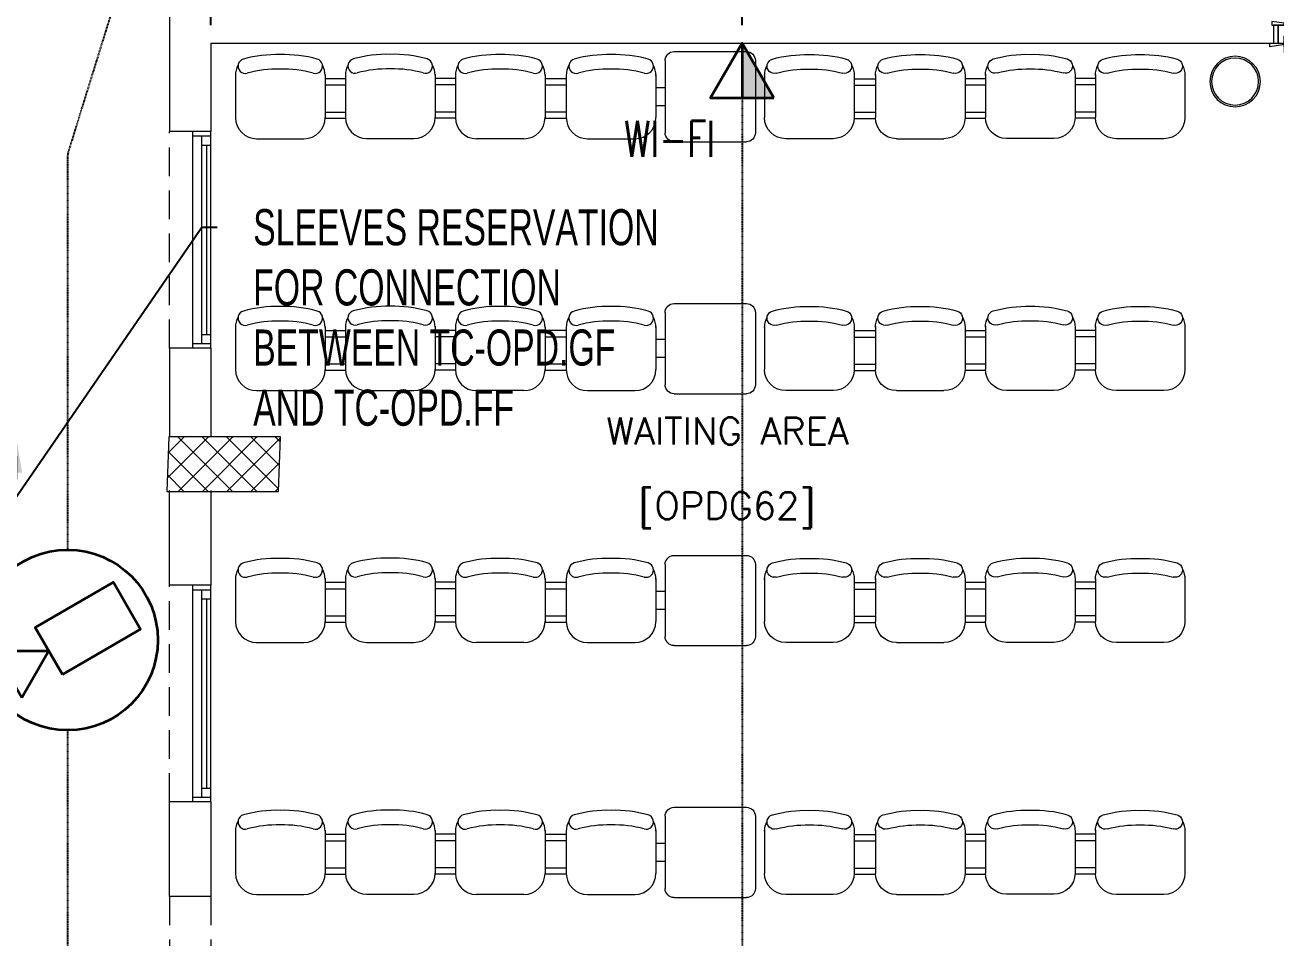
# Model space of a CAD drawing. Header units: inches. Extents: x -12418 to 57169, y -29325 to 19878.
# Drawn here: x 4428 to 11362, y -1177 to 3883 of the extents above; entities that cross this region are included whole.
import ezdxf
from ezdxf import colors
from ezdxf.entities.mleader import LeaderData, LeaderLine
from ezdxf.enums import TextEntityAlignment as Align
from ezdxf.math import Vec2, Vec3

# ---------------------------------------------------------------- set-up
doc = ezdxf.new("R2010")
doc.units = ezdxf.units.IN
doc.header["$LTSCALE"] = 25
doc.header["$MEASUREMENT"] = 0
doc.linetypes.add('00-Ground Floor$0$HIDDEN', pattern=[9.525, 6.35, -3.175])
doc.linetypes.add('DASHDOT', pattern=[25.4, 12.7, -6.35, 0, -6.35])
doc.layers.get('0').update_dxf_attribs({"color": 8})
doc.layers.get('Defpoints').update_dxf_attribs({"color": 8})
for name, color, linetype, lineweight in [('00-Ground Floor$0$72_EGR_BASE_TEXT', 252, 'Continuous', 5), ('00-Ground Floor$0$Aluminum', 251, 'Continuous', 5), ('00-Ground Floor$0$C-HYDR-CTCH', 251, 'Continuous', 5), ('00-Ground Floor$0$Hatch', 254, 'Continuous', 5), ('00-Ground Floor$0$LOADING', 253, 'Continuous', 5), ('00-Ground Floor$0$Proj', 251, 'Continuous', 5), ('00-Ground Floor$0$Walls', 251, 'Continuous', 5), ('00-Ground Floor$0$Wooden Joinery', 251, 'Continuous', 5), ('E-LITE-CLNG-CNDT', 6, 'DASHDOT', 35), ('E-POWR-TEXT @ 100', 6, 'Continuous', 25), ('T-DATA-CLNG-COND', 51, 'DASHDOT', 25), ('T-DATA-DEVC-TYPE', 2, 'Continuous', 25), ('T-DATA-DIM', 251, 'DASHDOT', 25), ('T-DATA-DIM @ 100', 251, 'DASHDOT', 25), ('T-DATA-WALL @ 100', 33, 'Continuous', 35), ('T-SERT-CLNG @ 100', 60, 'Continuous', 35)]:
    doc.layers.add(name, color=color, linetype=linetype, lineweight=lineweight)
doc.styles.add('00-Ground Floor$0$SIMPLEX', font='SIMPLEX.shx', dxfattribs={"height": 150})
doc.styles.add('00-Ground Floor$0$Standard', font='arial.ttf')
doc.styles.add('DC_Elc_Romans', font='elc_romans.shx', dxfattribs={"width": 0.7})
doc.styles.add('DC_Simplex', font='SIMPLEX.shx', dxfattribs={"width": 0.7})
doc.dimstyles.new('DevCad-MM', dxfattribs={"dimscale": 0.01, "dimtxt": 2, "dimasz": 2, "dimexe": 1, "dimexo": 1, "dimgap": 0.6, "dimtad": 1, "dimdec": 0, "dimrnd": 10, "dimzin": 1, "dimdsep": 46, "dimtxsty": 'DC_Simplex', "dimblk1": 'OBLIQUE', "dimblk2": 'OBLIQUE', "dimsah": 1, "dimcen": 3, "dimclrd": 256, "dimclre": 256, "dimclrt": 45, "dimadec": 0, "dimazin": 0, "dimtfac": 1, "dimtdec": 0, "dimtix": 1, "dimtmove": 2, "dimatfit": 2, "dimldrblk": 'OBLIQUE', "dimfxl": 1, "dimtolj": 1, "dimtzin": 0, "dimarcsym": 0})

# ---------------------------------------------------------------- blocks, each defined once
blk = doc.blocks.new('00-Ground Floor$0$A$C72370EFE')
at = {"layer": '00-Ground Floor$0$Wooden Joinery'}
for p, q in [((-0.01, -0.04), (-0.02, -0.04)), ((-0.01, -0.06), (-0.02, -0.06)), ((-0.01, -0.03), (-0.01, -0.07)), ((0, -0.03), (-0.01, -0.03)), ((0.04, -0.03), (0.05, -0.03)), ((0.05, -0.03), (0.05, -0.07)), ((0.05, -0.04), (0.06, -0.04)), ((0.05, -0.06), (0.06, -0.06)), ((-0.05, -0.07), (-0.05, -0.16)), ((-0.03, -0.07), (-0.03, -0.16)), ((0, -0.07), (-0.01, -0.07)), ((0.04, -0.07), (0.05, -0.07)), ((0.07, -0.07), (0.07, -0.16)), ((0.09, -0.07), (0.09, -0.16)), ((-0.01, -0.17), (-0.02, -0.17)), ((-0.01, -0.19), (-0.02, -0.19)), ((-0.01, -0.17), (-0.01, -0.19)), ((0.05, -0.17), (0.06, -0.17)), ((0.05, -0.17), (0.05, -0.19)), ((0.05, -0.19), (0.06, -0.19))]:
    blk.add_line(p, q, dxfattribs=at)
for centre, radius, start, end in [((-0.02, -0.07), 0.03, 90, 180), ((-0.02, -0.07), 0.01, 90, 180), ((0.06, -0.07), 0.03, 0, 90), ((0.06, -0.07), 0.01, 0, 90), ((-0.02, -0.16), 0.03, 180, 270), ((-0.02, -0.16), 0.01, 180, 270), ((0.06, -0.16), 0.01, 270, 0), ((0.06, -0.16), 0.03, 270, 0)]:
    blk.add_arc(centre, radius, start, end, dxfattribs=at)
blk = doc.blocks.new('00-Ground Floor$0$A$C5DAD61B4')
at = {"layer": '00-Ground Floor$0$Wooden Joinery'}
for points in [[(80, 959.1), (80, 969.1), (10, 979.1), (10, 959.1)], [(940, 959.1), (940, 969.1), (1010, 979.1), (1010, 959.1)], [(70, 859.1), (70, 849.1), (0, 839.1), (0, 859.1)], [(120, 859.1), (120, 0), (80, 0), (80, 859.1)], [(950, 859.1), (950, 849.1), (1020, 839.1), (1020, 859.1)]]:
    blk.add_lwpolyline(points, close=True, dxfattribs=at)
for points in [[(45, 859.1), (45, 959.1), (20, 959.1), (20, 859.1), (45, 859.1)], [(45, 859.1), (80, 859.1), (80, 899.1), (90, 899.1), (90, 959.1), (45, 959.1), (45, 859.1)], [(975, 859.1), (940, 859.1), (940, 899.1), (930, 899.1), (930, 959.1), (975, 959.1), (975, 859.1)], [(975, 859.1), (975, 959.1), (1000, 959.1), (1000, 859.1), (975, 859.1)]]:
    blk.add_lwpolyline(points, dxfattribs=at)
blk.add_arc((80, 859.1), 860, 272.66603, 0, dxfattribs=at)
at = {"layer": '00-Ground Floor$0$Wooden Joinery', "xscale": 999.9999999998854, "yscale": 999.9999999998854, "zscale": 999.9999999998854, "rotation": 180}
blk.add_blockref('00-Ground Floor$0$A$C72370EFE', (120, 0), dxfattribs=at)
blk = doc.blocks.new('00-Ground Floor$0$3 seats beam chair')
at = {"layer": '00-Ground Floor$0$LOADING', "ltscale": 20}
for p, q in [((-740534, -1008988.2), (-740317.9, -1008988.2)), ((-740534, -1008988.2), (-740295.5, -1008988.2)), ((-740178.3, -1009367.9), (-740178.3, -1009105.4)), ((-740534, -1009485), (-740295.5, -1009485)), ((-740511, -1009485), (-740511, -1009602.9)), ((-740474.9, -1009485), (-740474.9, -1009602.9)), ((-740325, -1009485), (-740325, -1009602.9)), ((-740290.3, -1009484.9), (-740290.3, -1009602.9)), ((-740534, -1009602.8), (-740295.5, -1009602.8)), ((-740178.3, -1009720), (-740178.3, -1009982.5)), ((-740534, -1010099.7), (-740295.5, -1010099.7)), ((-740534, -1010099.7), (-740317.9, -1010099.7)), ((-740512.3, -1010099.6), (-740512.3, -1010212.3)), ((-740476.2, -1010099.6), (-740476.2, -1010212.3)), ((-740326.3, -1010099.6), (-740326.3, -1010212.3)), ((-740291.5, -1010099.6), (-740291.5, -1010212.4)), ((-740535.3, -1010212.3), (-740319.1, -1010212.3)), ((-740535.3, -1010212.3), (-740296.7, -1010212.3)), ((-740179.5, -1010592), (-740179.5, -1010329.5)), ((-740535.3, -1010709.2), (-740296.7, -1010709.2)), ((-740512.3, -1010821.9), (-740512.3, -1010709.2)), ((-740476.2, -1010821.9), (-740476.2, -1010709.2)), ((-740326.3, -1010821.9), (-740326.3, -1010709.2)), ((-740291.5, -1010821.9), (-740291.5, -1010709.1)), ((-740534, -1010821.8), (-740295.5, -1010821.8)), ((-740534, -1010821.8), (-740317.9, -1010821.8)), ((-740178.3, -1011201.5), (-740178.3, -1010939)), ((-740534, -1011318.7), (-740295.5, -1011318.7))]:
    blk.add_line(p, q, dxfattribs=at)
for centre, radius, start, end in [((-740528.8, -1009105.4), 117.2, 90, 118.96988), ((-740295.5, -1009105.4), 117.2, 0, 90), ((-739957.4, -1009217.1), 687.4, 164.36103, 181.62474), ((-740580.4, -1009042.7), 40.5, 344.36103, 164.36104), ((-739957.4, -1009217.1), 606.4, 164.36103, 181.84194), ((-739957.4, -1009256.1), 687.4, 178.37526, 195.63897), ((-739957.4, -1009256.1), 606.4, 178.15806, 195.63897), ((-740295.5, -1009367.9), 117.2, 270, 0), ((-740580.4, -1009430.5), 40.5, 195.63896, 15.63897), ((-740528.8, -1009367.9), 117.2, 241.03012, 270), ((-740528.8, -1009720), 117.2, 90, 118.96988), ((-740295.5, -1009720), 117.2, 0, 90), ((-739957.4, -1009831.8), 687.4, 164.36103, 181.62474), ((-740580.4, -1009657.4), 40.5, 344.36103, 164.36104), ((-739957.4, -1009831.8), 606.4, 164.36103, 181.84194), ((-739957.4, -1009870.8), 687.4, 178.37526, 195.63897), ((-739957.4, -1009870.8), 606.4, 178.15806, 195.63897), ((-740295.5, -1009982.5), 117.2, 270, 0), ((-740580.4, -1010045.1), 40.5, 195.63896, 15.63897), ((-740528.8, -1009982.5), 117.2, 241.03012, 270), ((-740581.6, -1010266.9), 40.5, 344.36103, 164.36104), ((-740530.1, -1010329.5), 117.2, 90, 118.96988), ((-740296.7, -1010329.5), 117.2, 0, 90), ((-739958.7, -1010441.3), 687.4, 164.36103, 181.62474), ((-739958.7, -1010441.3), 606.4, 164.36103, 181.84194), ((-739958.7, -1010480.3), 687.4, 178.37526, 195.63897), ((-739958.7, -1010480.3), 606.4, 178.15806, 195.63897), ((-740581.6, -1010654.6), 40.5, 195.63896, 15.63897), ((-740296.7, -1010592), 117.2, 270, 0), ((-740530.1, -1010592), 117.2, 241.03012, 270), ((-740580.4, -1010876.4), 40.5, 344.36103, 164.36104), ((-740528.8, -1010939), 117.2, 90, 118.96988), ((-740295.5, -1010939), 117.2, 0, 90), ((-739957.4, -1011050.8), 687.4, 164.36103, 181.62474), ((-739957.4, -1011050.8), 606.4, 164.36103, 181.84194), ((-739957.4, -1011089.8), 687.4, 178.37526, 195.63897), ((-739957.4, -1011089.8), 606.4, 178.15806, 195.63897), ((-740295.5, -1011201.5), 117.2, 270, 0), ((-740580.4, -1011264.1), 40.5, 195.63896, 15.63897), ((-740528.8, -1011201.5), 117.2, 241.03012, 270)]:
    blk.add_arc(centre, radius, start, end, dxfattribs=at)
at = {"layer": '00-Ground Floor$0$LOADING', "ltscale": 10, "style": '00-Ground Floor$0$Standard'}
blk.add_attdef('NMF0003', text='', height=50, dxfattribs=at).set_placement((-740377, -1009031.1), align=Align.TOP_CENTER)
blk = doc.blocks.new('00-Ground Floor$0$GF21009T-P')
for p, q in [((0.4002, 0.5), (0, 0.5)), ((-0.0499, 0.4501), (-0.0499, 0.0499)), ((0.4501, 0.4501), (0.4501, 0.0499)), ((0.4501, 0.3), (0.5001, 0.3)), ((0.4501, 0.2), (0.5001, 0.2)), ((0.4002, 0), (0, 0))]:
    blk.add_line(p, q)
for centre, start, end in [((0, 0.4501), 90, 180), ((0.4002, 0.4501), 0, 90), ((0, 0.0499), 180, 270), ((0.4002, 0.0499), 270, 0)]:
    blk.add_arc(centre, 0.0499, start, end)
blk = doc.blocks.new('00-Ground Floor$0$WM00001-P')
at = {"layer": '00-Ground Floor$0$LOADING'}
for radius in [0.14, 0.13]:
    blk.add_circle((0, 0), radius, dxfattribs=at)
blk = doc.blocks.new('00-Ground Floor')
at = {"layer": '00-Ground Floor$0$Hatch'}
h = blk.add_hatch(dxfattribs=at)
h.set_pattern_fill('ANSI37', color=256, scale=30)
h.set_pattern_definition([(45, (-1981.42, -13099.68), (-67.35192, 67.35192), []), (135, (-1981.42, -13099.68), (-67.35192, -67.35192), [])])
h.paths.add_polyline_path([(48971.2, 8818.2), (48367.3, 8810.1), (48371.2, 8521.7), (48975.1, 8529.8)])
h.paths.add_polyline_path([(41810.5, 8810.5), (41227, 8805), (41207, 8513.7), (41790.5, 8519.1)])
h.paths.add_polyline_path([(27433.5, 8803.1), (26834.4, 8799), (26828.7, 8506), (27427.8, 8510)])
h.paths.add_polyline_path([(34618.7, 8805.3), (34017.5, 8797.8), (34009.3, 8512.1), (34610.5, 8519.6)])
h.paths.add_polyline_path([(20214.3, 8812.4), (19607.8, 8790.5), (19622.4, 8498), (20228.8, 8519.8)])
h.paths.add_polyline_path([(13477.7, 8802), (12255.7, 8825.9), (12249.3, 8529.8), (13471.3, 8505.8)])
h.paths.add_polyline_path([(13491.8, 1601.9), (12276.8, 1586.2), (12263.3, 1293.7), (13478.3, 1309.4)])
h.paths.add_polyline_path([(13465.7, -5591.3), (12262.6, -5607.3), (12256.9, -5900.3), (13460, -5884.3)])
h.paths.add_polyline_path([(13484.2, -12790), (12287.5, -12801.4), (12290.4, -13095.9), (13487, -13084.4)])
h.paths.add_polyline_path([(5849.2, -12787.9), (5245.6, -12791.6), (5256.3, -13077.1), (5859.8, -13073.4)])
h.paths.add_polyline_path([(5833.8, -5589.9), (5236.9, -5588.3), (5236.8, -5889.5), (5833.6, -5891)])
h.paths.add_polyline_path([(5843.6, 1599.7), (5224.3, 1600.9), (5213.7, 1298), (5833, 1296.7)])
h.paths.add_polyline_path([(5820.3, 8779.1), (5219.7, 8793.5), (5216, 8503.9), (5816.7, 8489.4)])
h.paths.add_polyline_path([(-1378.8, 8777.2), (-1981.4, 8799.9), (-1979.5, 8511.6), (-1376.9, 8488.9)])
h.paths.add_polyline_path([(-1371.1, -5601.1), (-1973.1, -5608.1), (-1969.7, -5899.7), (-1367.7, -5892.7)])
h.paths.add_polyline_path([(-1353.5, -12795.7), (-1951.9, -12796.7), (-1947.1, -13097.4), (-1348.7, -13096.4)])
h.paths.add_polyline_path([(20233.2, -12782.5), (19627.5, -12795.4), (19633.2, -13096.6), (20238.9, -13083.7)])
h.paths.add_polyline_path([(20226.6, -5590), (19632.3, -5607.6), (19634.4, -5904.1), (20228.7, -5886.6)])
h.paths.add_polyline_path([(20217.9, 1618), (19619, 1610.4), (19623, 1310.2), (20221.9, 1317.9)])
h.paths.add_polyline_path([(27418.3, 1602.8), (26816.3, 1607.5), (26820.6, 1315.3), (27422.5, 1310.7)])
h.paths.add_polyline_path([(27422, -5579.9), (26818.1, -5597.5), (26831.6, -5897.5), (27431.7, -5876.5)])
h.paths.add_polyline_path([(27438.1, -12795.9), (26834.3, -12789.3), (26831.9, -13075), (27435.7, -13081.6)])
h.paths.add_polyline_path([(34636.6, -12785.4), (34039.3, -12800), (34048.3, -13099.7), (34645.6, -13085.1)])
h.paths.add_polyline_path([(34629.3, -5597.1), (34028, -5595.2), (34029.2, -5892.4), (34630.4, -5894.3)])
h.paths.add_polyline_path([(34592.8, 1606.7), (34012, 1611.4), (34031.7, 1321.6), (34612.5, 1316.9)])
h.paths.add_polyline_path([(41796.2, 1606), (41198.6, 1619.8), (41200.6, 1327.8), (41798.2, 1314.1)])
h.paths.add_polyline_path([(41797.2, -5592.6), (41228.8, -5600.2), (41230.6, -5894.3), (41799, -5886.7)])
h.paths.add_polyline_path([(41834.3, -12789.7), (41229, -12792.4), (41230.4, -13096.9), (41835.6, -13094.3)])
h.paths.add_polyline_path([(49008.5, -12790.2), (48420.5, -12774.1), (48407.3, -13081.4), (48995.3, -13097.4)])
h.paths.add_polyline_path([(48992.7, -5590.8), (48389.5, -5589.7), (48387.5, -5886.2), (48990.7, -5887.3)])
at = {"layer": '00-Ground Floor$0$Aluminum', "linetype": '00-Ground Floor$0$HIDDEN'}
for p, q in [((5227.9, 2092.6, 0), (5227.9, 3292.6, 0)), ((5227.9, -422.4, 0), (5227.9, 777.6, 0))]:
    blk.add_line(p, q, dxfattribs=at)
at = {"layer": '00-Ground Floor$0$Aluminum'}
for p, q in [((5357.9, 2092.6, 0), (5357.9, 3292.6, 0)), ((5357.9, 3267.6, 0), (5457.9, 3267.6, 0)), ((5407.9, 2117.6, 0), (5407.9, 3267.6, 0)), ((5457.9, 2092.6, 0), (5457.9, 3292.6, 0)), ((5407.9, 3217.6, 0), (5457.9, 3217.6, 0)), ((5432.9, 3217.6, 0), (5432.9, 2167.6, 0)), ((5407.9, 2167.6, 0), (5457.9, 2167.6, 0)), ((5357.9, 2117.6, 0), (5457.9, 2117.6, 0)), ((5357.9, -422.4, 0), (5357.9, 777.6, 0)), ((5457.9, -422.4, 0), (5457.9, 777.6, 0)), ((5357.9, 752.6, 0), (5457.9, 752.6, 0)), ((5407.9, -397.4, 0), (5407.9, 752.6, 0)), ((5407.9, 702.6, 0), (5457.9, 702.6, 0)), ((5432.9, 702.6, 0), (5432.9, -347.4, 0)), ((5357.9, -397.4, 0), (5457.9, -397.4, 0)), ((5407.9, -347.4, 0), (5457.9, -347.4, 0))]:
    blk.add_line(p, q, dxfattribs=at)
at = {"layer": '00-Ground Floor$0$C-HYDR-CTCH', "flags": 128}
blk.add_lwpolyline([(5224.3, 1600.9), (5213.7, 1298), (5833, 1296.7), (5843.6, 1599.7), (5224.3, 1600.9)], dxfattribs=at)
at = {"layer": '00-Ground Floor$0$Proj', "linetype": '00-Ground Floor$0$HIDDEN'}
for p, q in [((5227.9, -947.4, 0), (5227.9, -2747.4, 0)), ((5457.9, -947.4, 0), (5457.9, -2747.4, 0))]:
    blk.add_line(p, q, dxfattribs=at)
at = {"layer": '00-Ground Floor$0$Walls'}
for p, q in [((5227.9, 8502.6, 0), (5227.9, 3292.6, 0)), ((11347.9, 3882.6, 0), (11347.9, 3782.6, 0)), ((5457.9, 3782.6, 0), (11347.9, 3782.6, 0)), ((5457.9, 3782.6, 0), (5457.9, 3292.6, 0)), ((5457.9, 3292.6, 0), (5227.9, 3292.6, 0)), ((5227.9, 2092.6, 0), (5227.9, 1602.6, 0)), ((5457.9, 2092.6, 0), (5227.9, 2092.6, 0)), ((5457.9, 2092.6, 0), (5457.9, 1602.6, 0)), ((5227.9, 777.6, 0), (5227.9, 1302.6, 0)), ((5457.9, 1302.6, 0), (5457.9, 777.6, 0)), ((5457.9, 777.6, 0), (5227.9, 777.6, 0)), ((5227.9, -947.4, 0), (5227.9, -422.4, 0)), ((5457.9, -422.4, 0), (5227.9, -422.4, 0)), ((5457.9, -422.4, 0), (5457.9, -947.4, 0)), ((5457.9, -947.4, 0), (5227.9, -947.4, 0))]:
    blk.add_line(p, q, dxfattribs=at)
at = {"layer": '00-Ground Floor$0$LOADING', "rotation": 270}
for p in [(1016913.2, -736925.9, 0), (1016913.2, -738322.1, 0), (1016913.2, -739718.2, 0), (1016913.2, -741114.3, 0)]:
    blk.add_blockref('00-Ground Floor$0$3 seats beam chair', p, dxfattribs=at)
at = {"layer": '00-Ground Floor$0$LOADING', "extrusion": (1.27212e-09, 3.51192e-12, 1), "xscale": -1000, "yscale": 1000, "zscale": 1000, "rotation": 4.580824759514712e-06}
for p in [(8426, 3235.4, 0), (8426, 1839.3, 0), (8426, 443.2, 0), (8426, -952.9, 0)]:
    blk.add_blockref('00-Ground Floor$0$GF21009T-P', p, dxfattribs=at)
at = {"layer": '00-Ground Floor$0$LOADING', "xscale": -1, "rotation": 90}
for p in [(-1000461.4, -736925.9, 0), (-1000461.4, -738322.1, 0), (-1000461.4, -739718.2, 0), (-1000461.4, -741114.3, 0)]:
    blk.add_blockref('00-Ground Floor$0$3 seats beam chair', p, dxfattribs=at)
at = {"layer": '00-Ground Floor$0$LOADING', "extrusion": (2.24019e-05, -2.25232e-18, -1), "xscale": 1000, "yscale": 1000, "zscale": 1000, "rotation": 180}
blk.add_blockref('00-Ground Floor$0$WM00001-P', (-11135, 3569.3, 0.2), dxfattribs=at)
at = {"layer": '00-Ground Floor$0$Wooden Joinery', "xscale": -1}
blk.add_blockref('00-Ground Floor$0$A$C5DAD61B4', (12347.9, 2923.5, 0), dxfattribs=at)
at = {"layer": '00-Ground Floor$0$72_EGR_BASE_TEXT', "char_height": 150, "attachment_point": 2, "style": '00-Ground Floor$0$SIMPLEX'}
for s, insert in [('WAITING AREA', (8320.7, 1707.8, 0)), ('[OPDG62]', (8317.8, 1293.6, 0))]:
    blk.add_mtext(s, dxfattribs=dict(at, insert=insert))
blk = doc.blocks.new('*U42')
blk.add_hatch(color=254).paths.add_polyline_path([(1.75, 3.031), (0, 3.031), (0, 0)])
blk.add_line((0, 0), (0, 3.031))
blk.add_lwpolyline([(1.75, 3.031), (0, 0), (-1.75, 3.031)], close=True)
at = {"layer": 'T-DATA-DEVC-TYPE', "style": 'DC_Simplex', "width": 0.7, "flags": 8}
blk.add_attdef('DC_TYPE', (2.682, 5.634), '', height=2, rotation=360, dxfattribs=at)
blk = doc.blocks.new('*U47')
for points in [[(-0.29, -1.9), (-1.79, 0.699), (2.54, 3.199), (4.04, 0.6)], [(-2.54, -3.199), (-4.04, -0.6), (-1.04, -0.6)]]:
    blk.add_lwpolyline(points, close=True)
blk.add_circle((0, 0), 5)
blk = doc.blocks.new('_OBLIQUE')
at = {"color": 0, "linetype": 'ByBlock'}
blk.add_line((-0.5, -0.5), (0.5, 0.5), dxfattribs=at)
blk = doc.blocks.new('*D204')
at = {"layer": 'Defpoints', "color": 0, "transparency": 16777216}
for p in [(5457.9, 4264.8), (5457.9, 3782.6, 0), (8402.9, 3782.6, 0)]:
    blk.add_point(p, dxfattribs=at)
at = {"layer": 'T-DATA-DIM', "lineweight": -2, "transparency": 16777216}
for p, q in [((5457.9, 3882.6), (5457.9, 4364.8)), ((8402.9, 3882.6), (8402.9, 4364.8)), ((8402.9, 4264.8), (5457.9, 4264.8))]:
    blk.add_line(p, q, dxfattribs=at)
at = {"layer": 'T-DATA-DIM', "lineweight": -2, "transparency": 16777216, "xscale": 200, "yscale": 200, "zscale": 200, "rotation": 180}
blk.add_blockref('_OBLIQUE', (5457.9, 4264.8), dxfattribs=at)
at = {"layer": 'T-DATA-DIM', "lineweight": -2, "transparency": 16777216, "xscale": 200, "yscale": 200, "zscale": 200}
blk.add_blockref('_OBLIQUE', (8402.9, 4264.8), dxfattribs=at)
at = {"layer": 'T-DATA-DIM', "color": 45, "transparency": 16777216, "insert": (6930.4, 4424.8), "char_height": 200, "attachment_point": 5, "style": 'DC_Simplex'}
blk.add_mtext('\\A1;2950', dxfattribs=at)

msp = doc.modelspace()

# ---------------------------------------------------------------- linework, layer by layer
at = {"layer": 'T-DATA-CLNG-COND', "ltscale": 0.01, "elevation": 0}
msp.add_lwpolyline([(5076.4, 5810.1), (5076.4, 4510.8, -0.07525), (5073, 4488.6), (4667.3, 3178.9, 0.07525), (4663.9, 3156.8), (4663.9, 974.1)], format="xyb", dxfattribs=at)
msp.add_lwpolyline([(8402.9, 3479.5), (8402.9, -2497.4)], dxfattribs=at)
at = {"layer": 'T-DATA-CLNG-COND', "ltscale": 0.01}
msp.add_lwpolyline([(4663.9, -25.9), (4663.9, -2497.4)], dxfattribs=at)

# ---------------------------------------------------------------- block references
at = {"layer": 'E-LITE-CLNG-CNDT'}
msp.add_blockref('00-Ground Floor', (0, 0), dxfattribs=at)
at = {"layer": 'T-DATA-WALL @ 100'}
ref = msp.add_blockref('*U42', (8402.9, 3782.6, 0), dxfattribs=dict(at, xscale=-100, yscale=100, zscale=100, rotation=180))
ref.add_attrib('DC_TYPE', 'WI-FI', (7750.1, 3152.2, 0), dxfattribs={"layer": 'T-DATA-DEVC-TYPE', "height": 200, "style": 'DC_Simplex', "width": 0.7, "flags": 8})
at = {"layer": 'T-SERT-CLNG @ 100', "xscale": 100, "yscale": 100, "zscale": 100}
msp.add_blockref('*U47', (4663.9, 474.1), dxfattribs=at)

# ---------------------------------------------------------------- dimensions: what is measured, and where the dimension line sits
at = {"layer": 'T-DATA-DIM @ 100'}
dim = msp.add_linear_dim(base=(5457.9, 4264.8), p1=(8402.9, 3782.6, 0), p2=(5457.9, 3782.6, 0), dimstyle='DevCad-MM', override={"dimscale": 100, "dimtix": 1, "dimtofl": 1, "dimtmove": 2, "dimatfit": 2}, dxfattribs=at)
dim.commit()
dim.dimension.update_dxf_attribs({"geometry": '*D204', "text_midpoint": (6930.4, 4424.8)})

# ---------------------------------------------------------------- leaders
at = {"layer": 'E-POWR-TEXT @ 100'}
ml = msp.add_multileader_mtext('Standard', dxfattribs=at)
ml.set_content('SLEEVES RESERVATION\\PFOR CONNECTION \\PBETWEEN TC-OPD.GF\\PAND TC-OPD.FF', color=256, style='DC_Elc_Romans')
ml.set_leader_properties(color=45)
ml.build(insert=Vec2(0, 0))
ml.multileader.update_dxf_attribs({"dogleg_length": 2, "arrow_head_size": 200, "scale": 100})
ctx = ml.context
ctx.base_point, ctx.scale, ctx.char_height, ctx.arrow_head_size, ctx.landing_gap_size, ctx.plane_origin = Vec3(5492.6, 2762), 100, 200, 200, 200, Vec3(9932.9, 4494)
notes = []
notes.append((ctx, [(0, (1, 1, 0), (5407.9, 2762), (1, 0), 84.7, [(3, [(4378.6, 1601.6), (4378.6, 1493.4), (4378.6, 1385.3), (4372.7, 1257.9)], 0, [])])]))
ctx.mtext.insert, ctx.mtext.flow_direction = Vec3(5692.6, 2862), 5
for ctx, leaders in notes:
    for number, flags, end, landing, length, lines in leaders:
        leader = LeaderData()
        leader.index, (leader.has_last_leader_line, leader.has_dogleg_vector, leader.attachment_direction) = number, flags
        leader.last_leader_point, leader.dogleg_vector, leader.dogleg_length = Vec3(end), Vec3(landing), length
        for number, points, colour, breaks in lines:
            line = LeaderLine()
            line.index, line.vertices, line.color, line.breaks = number, Vec3.list(points), colors.encode_raw_color(colour), breaks
            leader.lines.append(line)
        ctx.leaders.append(leader)

doc.saveas('drawing.dxf')
